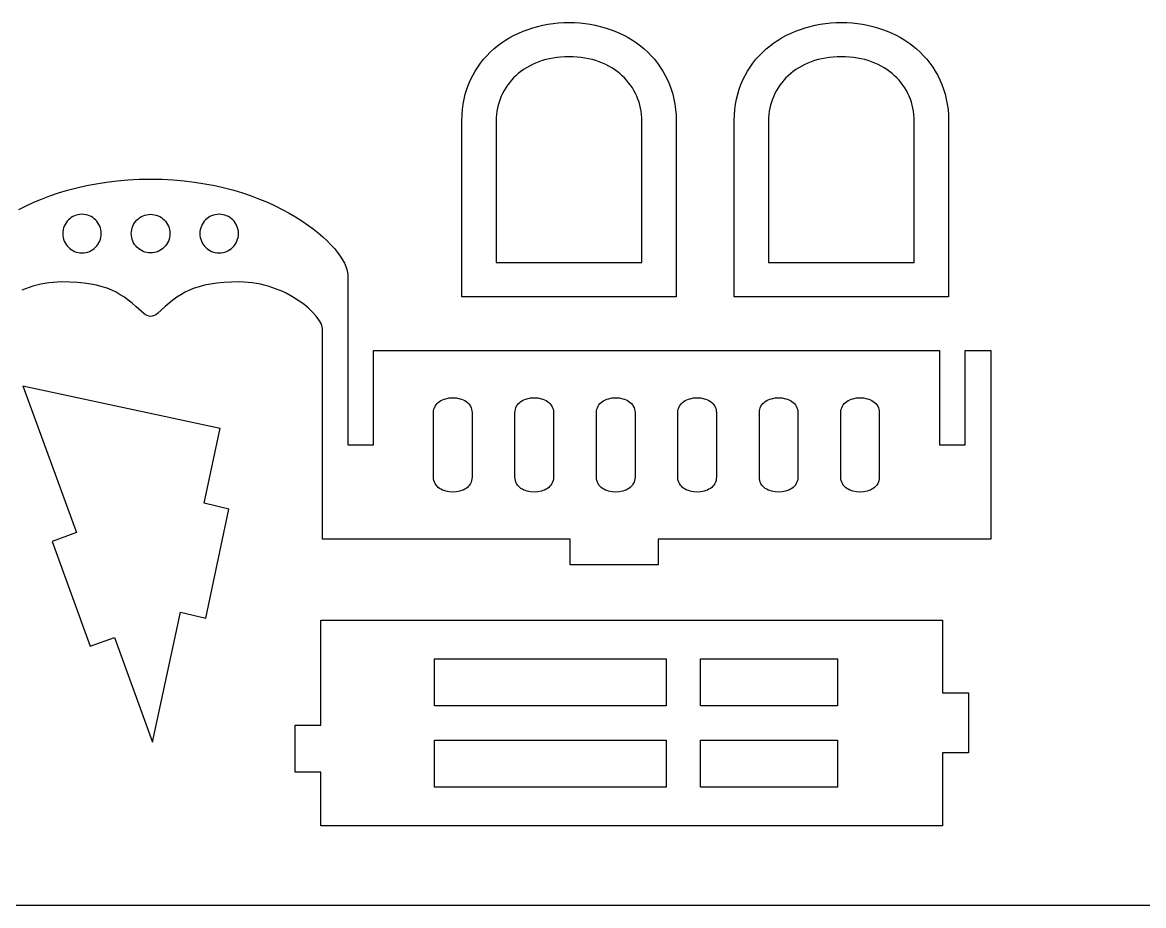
# Model space of a CAD drawing. Extents: x -7719 to 7719, y -4868 to 4868.
# Drawn here: x 4132 to 5704, y -4868 to -3630 of the extents above; entities that cross this region are included whole.
import ezdxf

# ---------------------------------------------------------------- set-up
doc = ezdxf.new("R2010")
doc.units = 0
doc.header["$MEASUREMENT"] = 0
doc.layers.get('0').update_dxf_attribs({"linetype": 'CONTINUOUS'})

msp = doc.modelspace()

# ---------------------------------------------------------------- linework, layer by layer
for p, q in [((4875.8, -3631.5), (4883.1, -3630.7)), ((4883.1, -3630.7), (4890.6, -3630.3)), ((4890.6, -3630.3), (4898.1, -3630.1)), ((4898.1, -3630.1), (4905.6, -3630.3)), ((4905.6, -3630.3), (4913.1, -3630.7)), ((4913.1, -3630.7), (4920.5, -3631.5)), ((5257.6, -3631.5), (5265, -3630.7)), ((5265, -3630.7), (5272.4, -3630.3)), ((5272.4, -3630.3), (5279.9, -3630.1)), ((5279.9, -3630.1), (5287.5, -3630.3)), ((5287.5, -3630.3), (5294.9, -3630.7)), ((5294.9, -3630.7), (5302.3, -3631.5)), ((4821.2, -3648.1), (4827.5, -3645)), ((4827.5, -3645), (4834, -3642.3)), ((4834, -3642.3), (4840.6, -3639.8)), ((4840.6, -3639.8), (4847.4, -3637.5)), ((4847.4, -3637.5), (4854.3, -3635.6)), ((4854.3, -3635.6), (4861.3, -3633.9)), ((4861.3, -3633.9), (4868.5, -3632.6)), ((4868.5, -3632.6), (4875.8, -3631.5)), ((4920.5, -3631.5), (4927.7, -3632.6)), ((4927.7, -3632.6), (4934.9, -3633.9)), ((4934.9, -3633.9), (4941.9, -3635.6)), ((4941.9, -3635.6), (4948.8, -3637.5)), ((4948.8, -3637.5), (4955.6, -3639.8)), ((4955.6, -3639.8), (4962.2, -3642.3)), ((4962.2, -3642.3), (4968.7, -3645)), ((4968.7, -3645), (4975, -3648.1)), ((5203.1, -3648.1), (5209.4, -3645)), ((5209.4, -3645), (5215.8, -3642.3)), ((5215.8, -3642.3), (5222.4, -3639.8)), ((5222.4, -3639.8), (5229.2, -3637.5)), ((5229.2, -3637.5), (5236.1, -3635.6)), ((5236.1, -3635.6), (5243.2, -3633.9)), ((5243.2, -3633.9), (5250.3, -3632.6)), ((5250.3, -3632.6), (5257.6, -3631.5)), ((5302.3, -3631.5), (5309.6, -3632.6)), ((5309.6, -3632.6), (5316.7, -3633.9)), ((5316.7, -3633.9), (5323.8, -3635.6)), ((5323.8, -3635.6), (5330.7, -3637.5)), ((5330.7, -3637.5), (5337.5, -3639.8)), ((5337.5, -3639.8), (5344.1, -3642.3)), ((5344.1, -3642.3), (5350.5, -3645)), ((5350.5, -3645), (5356.8, -3648.1)), ((4798, -3662.9), (4803.5, -3658.8)), ((4803.5, -3658.8), (4809.2, -3655)), ((4809.2, -3655), (4815.1, -3651.4)), ((4815.1, -3651.4), (4821.2, -3648.1)), ((4975, -3648.1), (4981.1, -3651.4)), ((4981.1, -3651.4), (4987, -3655)), ((4987, -3655), (4992.7, -3658.8)), ((4992.7, -3658.8), (4998.2, -3662.9)), ((5179.9, -3662.9), (5185.3, -3658.8)), ((5185.3, -3658.8), (5191.1, -3655)), ((5191.1, -3655), (5197, -3651.4)), ((5197, -3651.4), (5203.1, -3648.1)), ((5356.8, -3648.1), (5362.9, -3651.4)), ((5362.9, -3651.4), (5368.8, -3655)), ((5368.8, -3655), (5374.5, -3658.8)), ((5374.5, -3658.8), (5380, -3662.9)), ((4778.4, -3681.8), (4782.9, -3676.7)), ((4782.9, -3676.7), (4787.7, -3671.9)), ((4787.7, -3671.9), (4792.7, -3667.3)), ((4792.7, -3667.3), (4798, -3662.9)), ((4998.2, -3662.9), (5003.5, -3667.3)), ((5003.5, -3667.3), (5008.5, -3671.9)), ((5008.5, -3671.9), (5013.3, -3676.7)), ((5013.3, -3676.7), (5017.8, -3681.8)), ((5160.2, -3681.8), (5164.8, -3676.7)), ((5164.8, -3676.7), (5169.6, -3671.9)), ((5169.6, -3671.9), (5174.6, -3667.3)), ((5174.6, -3667.3), (5179.9, -3662.9)), ((5380, -3662.9), (5385.3, -3667.3)), ((5385.3, -3667.3), (5390.3, -3671.9)), ((5390.3, -3671.9), (5395.1, -3676.7)), ((5395.1, -3676.7), (5399.7, -3681.8)), ((4766.5, -3698.4), (4770.2, -3692.7)), ((4770.2, -3692.7), (4774.1, -3687.1)), ((4774.1, -3687.1), (4778.4, -3681.8)), ((4842.5, -3691.4), (4838.3, -3693.7)), ((4846.7, -3689.2), (4842.5, -3691.4)), ((4851.2, -3687.2), (4846.7, -3689.2)), ((4855.8, -3685.3), (4851.2, -3687.2)), ((4860.6, -3683.7), (4855.8, -3685.3)), ((4865.5, -3682.3), (4860.6, -3683.7)), ((4870.6, -3681.1), (4865.5, -3682.3)), ((4875.8, -3680), (4870.6, -3681.1)), ((4881.2, -3679.2), (4875.8, -3680)), ((4886.7, -3678.7), (4881.2, -3679.2)), ((4892.3, -3678.3), (4886.7, -3678.7)), ((4898.1, -3678.2), (4892.3, -3678.3)), ((4903.9, -3678.3), (4898.1, -3678.2)), ((4909.5, -3678.7), (4903.9, -3678.3)), ((4915, -3679.2), (4909.5, -3678.7)), ((4920.4, -3680), (4915, -3679.2)), ((4925.6, -3681.1), (4920.4, -3680)), ((4930.7, -3682.3), (4925.6, -3681.1)), ((4935.6, -3683.7), (4930.7, -3682.3)), ((4940.4, -3685.3), (4935.6, -3683.7)), ((4945, -3687.2), (4940.4, -3685.3)), ((4949.5, -3689.2), (4945, -3687.2)), ((4953.7, -3691.4), (4949.5, -3689.2)), ((4957.9, -3693.7), (4953.7, -3691.4)), ((5017.8, -3681.8), (5022.1, -3687.1)), ((5022.1, -3687.1), (5026, -3692.7)), ((5026, -3692.7), (5029.7, -3698.4)), ((5148.3, -3698.4), (5152, -3692.7)), ((5152, -3692.7), (5156, -3687.1)), ((5156, -3687.1), (5160.2, -3681.8)), ((5224.3, -3691.4), (5220.2, -3693.7)), ((5228.6, -3689.2), (5224.3, -3691.4)), ((5233, -3687.2), (5228.6, -3689.2)), ((5237.6, -3685.3), (5233, -3687.2)), ((5242.4, -3683.7), (5237.6, -3685.3)), ((5247.3, -3682.3), (5242.4, -3683.7)), ((5252.4, -3681.1), (5247.3, -3682.3)), ((5257.6, -3680), (5252.4, -3681.1)), ((5263, -3679.2), (5257.6, -3680)), ((5268.5, -3678.7), (5263, -3679.2)), ((5274.2, -3678.3), (5268.5, -3678.7)), ((5279.9, -3678.2), (5274.2, -3678.3)), ((5285.7, -3678.3), (5279.9, -3678.2)), ((5291.4, -3678.7), (5285.7, -3678.3)), ((5296.9, -3679.2), (5291.4, -3678.7)), ((5302.3, -3680), (5296.9, -3679.2)), ((5307.5, -3681.1), (5302.3, -3680)), ((5312.6, -3682.3), (5307.5, -3681.1)), ((5317.5, -3683.7), (5312.6, -3682.3)), ((5322.2, -3685.3), (5317.5, -3683.7)), ((5326.9, -3687.2), (5322.2, -3685.3)), ((5331.3, -3689.2), (5326.9, -3687.2)), ((5335.6, -3691.4), (5331.3, -3689.2)), ((5339.7, -3693.7), (5335.6, -3691.4)), ((5399.7, -3681.8), (5403.9, -3687.1)), ((5403.9, -3687.1), (5407.9, -3692.7)), ((5407.9, -3692.7), (5411.6, -3698.4)), ((4760, -3710.7), (4763.1, -3704.4)), ((4763.1, -3704.4), (4766.5, -3698.4)), ((4820.4, -3707.9), (4817.3, -3711.2)), ((4823.6, -3704.8), (4820.4, -3707.9)), ((4827, -3701.8), (4823.6, -3704.8)), ((4830.6, -3698.9), (4827, -3701.8)), ((4834.4, -3696.2), (4830.6, -3698.9)), ((4838.3, -3693.7), (4834.4, -3696.2)), ((4961.8, -3696.2), (4957.9, -3693.7)), ((4965.6, -3698.9), (4961.8, -3696.2)), ((4969.2, -3701.8), (4965.6, -3698.9)), ((4972.6, -3704.8), (4969.2, -3701.8)), ((4975.8, -3707.9), (4972.6, -3704.8)), ((4978.9, -3711.2), (4975.8, -3707.9)), ((5029.7, -3698.4), (5033.1, -3704.4)), ((5033.1, -3704.4), (5036.2, -3710.7)), ((5141.8, -3710.7), (5144.9, -3704.4)), ((5144.9, -3704.4), (5148.3, -3698.4)), ((5202.2, -3707.9), (5199.2, -3711.2)), ((5205.5, -3704.8), (5202.2, -3707.9)), ((5208.9, -3701.8), (5205.5, -3704.8)), ((5212.5, -3698.9), (5208.9, -3701.8)), ((5216.2, -3696.2), (5212.5, -3698.9)), ((5220.2, -3693.7), (5216.2, -3696.2)), ((5343.7, -3696.2), (5339.7, -3693.7)), ((5347.4, -3698.9), (5343.7, -3696.2)), ((5351, -3701.8), (5347.4, -3698.9)), ((5354.4, -3704.8), (5351, -3701.8)), ((5357.7, -3707.9), (5354.4, -3704.8)), ((5360.7, -3711.2), (5357.7, -3707.9)), ((5411.6, -3698.4), (5415, -3704.4)), ((5415, -3704.4), (5418, -3710.7)), ((4752.7, -3730.6), (4754.8, -3723.7)), ((4754.8, -3723.7), (4757.2, -3717.1)), ((4757.2, -3717.1), (4760, -3710.7)), ((4809.3, -3721.8), (4807.1, -3725.6)), ((4811.8, -3718.2), (4809.3, -3721.8)), ((4814.5, -3714.6), (4811.8, -3718.2)), ((4817.3, -3711.2), (4814.5, -3714.6)), ((4981.7, -3714.6), (4978.9, -3711.2)), ((4984.4, -3718.2), (4981.7, -3714.6)), ((4986.9, -3721.8), (4984.4, -3718.2)), ((4989.1, -3725.6), (4986.9, -3721.8)), ((5036.2, -3710.7), (5039, -3717.1)), ((5039, -3717.1), (5041.4, -3723.7)), ((5041.4, -3723.7), (5043.5, -3730.6)), ((5134.6, -3730.6), (5136.7, -3723.7)), ((5136.7, -3723.7), (5139.1, -3717.1)), ((5139.1, -3717.1), (5141.8, -3710.7)), ((5191.2, -3721.8), (5188.9, -3725.6)), ((5193.7, -3718.2), (5191.2, -3721.8)), ((5196.3, -3714.6), (5193.7, -3718.2)), ((5199.2, -3711.2), (5196.3, -3714.6)), ((5363.6, -3714.6), (5360.7, -3711.2)), ((5366.2, -3718.2), (5363.6, -3714.6)), ((5368.7, -3721.8), (5366.2, -3718.2)), ((5371, -3725.6), (5368.7, -3721.8)), ((5418, -3710.7), (5420.8, -3717.1)), ((5420.8, -3717.1), (5423.2, -3723.7)), ((5423.2, -3723.7), (5425.3, -3730.6)), ((4749.7, -3744.8), (4751, -3737.6)), ((4751, -3737.6), (4752.7, -3730.6)), ((4801.5, -3737.5), (4800, -3741.7)), ((4803.1, -3733.5), (4801.5, -3737.5)), ((4805, -3729.5), (4803.1, -3733.5)), ((4807.1, -3725.6), (4805, -3729.5)), ((4991.2, -3729.5), (4989.1, -3725.6)), ((4993.1, -3733.5), (4991.2, -3729.5)), ((4994.7, -3737.5), (4993.1, -3733.5)), ((4996.2, -3741.7), (4994.7, -3737.5)), ((5043.5, -3730.6), (5045.2, -3737.6)), ((5045.2, -3737.6), (5046.6, -3744.8)), ((5131.5, -3744.8), (5132.9, -3737.6)), ((5132.9, -3737.6), (5134.6, -3730.6)), ((5183.3, -3737.5), (5181.9, -3741.7)), ((5185, -3733.5), (5183.3, -3737.5)), ((5186.8, -3729.5), (5185, -3733.5)), ((5188.9, -3725.6), (5186.8, -3729.5)), ((5373.1, -3729.5), (5371, -3725.6)), ((5374.9, -3733.5), (5373.1, -3729.5)), ((5376.6, -3737.5), (5374.9, -3733.5)), ((5378, -3741.7), (5376.6, -3737.5)), ((5425.3, -3730.6), (5427, -3737.6)), ((5427, -3737.6), (5428.4, -3744.8)), ((4748.1, -3759.9), (4748.7, -3752.3)), ((4748.7, -3752.3), (4749.7, -3744.8)), ((4797, -3754.7), (4796.4, -3759.2)), ((4797.8, -3750.3), (4797, -3754.7)), ((4798.8, -3746), (4797.8, -3750.3)), ((4800, -3741.7), (4798.8, -3746)), ((4997.4, -3746), (4996.2, -3741.7)), ((4998.4, -3750.3), (4997.4, -3746)), ((4999.2, -3754.7), (4998.4, -3750.3)), ((4999.8, -3759.2), (4999.2, -3754.7)), ((5046.6, -3744.8), (5047.5, -3752.3)), ((5047.5, -3752.3), (5048.1, -3759.9)), ((5129.9, -3759.9), (5130.5, -3752.3)), ((5130.5, -3752.3), (5131.5, -3744.8)), ((5178.8, -3754.7), (5178.2, -3759.2)), ((5179.6, -3750.3), (5178.8, -3754.7)), ((5180.6, -3746), (5179.6, -3750.3)), ((5181.9, -3741.7), (5180.6, -3746)), ((5379.3, -3746), (5378, -3741.7)), ((5380.3, -3750.3), (5379.3, -3746)), ((5381.1, -3754.7), (5380.3, -3750.3)), ((5381.6, -3759.2), (5381.1, -3754.7)), ((5428.4, -3744.8), (5429.4, -3752.3)), ((5429.4, -3752.3), (5430, -3759.9)), ((4747.9, -3767.7), (4748.1, -3759.9)), ((4747.9, -4014.7), (4747.9, -3767.7)), ((4796.1, -3763.7), (4795.9, -3768.3)), ((4795.9, -3768.3), (4795.9, -3966.7)), ((4796.4, -3759.2), (4796.1, -3763.7)), ((5000.2, -3763.7), (4999.8, -3759.2)), ((5000.3, -3768.3), (5000.2, -3763.7)), ((5000.3, -3966.7), (5000.3, -3768.3)), ((5048.1, -3759.9), (5048.3, -3767.7)), ((5048.3, -3767.7), (5048.3, -4014.7)), ((5129.7, -3767.7), (5129.9, -3759.9)), ((5129.7, -4014.7), (5129.7, -3767.7)), ((5177.9, -3763.7), (5177.8, -3768.3)), ((5177.8, -3768.3), (5177.8, -3966.7)), ((5178.2, -3759.2), (5177.9, -3763.7)), ((5382, -3763.7), (5381.6, -3759.2)), ((5382.1, -3768.3), (5382, -3763.7)), ((5382.1, -3966.7), (5382.1, -3768.3)), ((5430, -3759.9), (5430.2, -3767.7)), ((5430.2, -3767.7), (5430.2, -4014.7)), ((4264.5, -3852.1), (4279.7, -3850.8)), ((4279.7, -3850.8), (4295.4, -3850)), ((4295.4, -3850), (4311.5, -3849.7)), ((4311.5, -3849.7), (4327.5, -3850)), ((4327.5, -3850), (4343.2, -3850.8)), ((4343.2, -3850.8), (4358.4, -3852.1)), ((4182.4, -3869.1), (4195, -3865.3)), ((4195, -3865.3), (4208, -3861.9)), ((4208, -3861.9), (4221.4, -3858.8)), ((4221.4, -3858.8), (4235.3, -3856.2)), ((4235.3, -3856.2), (4249.7, -3853.9)), ((4249.7, -3853.9), (4264.5, -3852.1)), ((4358.4, -3852.1), (4373.2, -3853.9)), ((4373.2, -3853.9), (4387.6, -3856.2)), ((4387.6, -3856.2), (4401.5, -3858.8)), ((4401.5, -3858.8), (4415, -3861.9)), ((4415, -3861.9), (4428, -3865.3)), ((4428, -3865.3), (4440.5, -3869.1)), ((4137, -3887), (4147.6, -3882.2)), ((4147.6, -3882.2), (4158.7, -3877.6)), ((4158.7, -3877.6), (4170.3, -3873.2)), ((4170.3, -3873.2), (4182.4, -3869.1)), ((4440.5, -3869.1), (4452.6, -3873.2)), ((4452.6, -3873.2), (4464.2, -3877.6)), ((4464.2, -3877.6), (4475.3, -3882.2)), ((4475.3, -3882.2), (4485.9, -3887)), ((4126.9, -3892.1), (4137, -3887)), ((4485.9, -3887), (4496.1, -3892.1)), ((4496.1, -3892.1), (4505.7, -3897.3)), ((4505.7, -3897.3), (4514.8, -3902.6)), ((4191.5, -3913.2), (4190.4, -3915.5)), ((4192.9, -3910.9), (4191.5, -3913.2)), ((4194.4, -3908.8), (4192.9, -3910.9)), ((4196.2, -3906.9), (4194.4, -3908.8)), ((4198.1, -3905.2), (4196.2, -3906.9)), ((4200.2, -3903.6), (4198.1, -3905.2)), ((4202.4, -3902.3), (4200.2, -3903.6)), ((4204.8, -3901.1), (4202.4, -3902.3)), ((4207.3, -3900.2), (4204.8, -3901.1)), ((4209.9, -3899.6), (4207.3, -3900.2)), ((4212.5, -3899.1), (4209.9, -3899.6)), ((4215.3, -3899), (4212.5, -3899.1)), ((4218.1, -3899.1), (4215.3, -3899)), ((4220.8, -3899.6), (4218.1, -3899.1)), ((4223.3, -3900.2), (4220.8, -3899.6)), ((4225.8, -3901.1), (4223.3, -3900.2)), ((4228.2, -3902.3), (4225.8, -3901.1)), ((4230.4, -3903.6), (4228.2, -3902.3)), ((4232.5, -3905.2), (4230.4, -3903.6)), ((4234.4, -3906.9), (4232.5, -3905.2)), ((4236.2, -3908.8), (4234.4, -3906.9)), ((4237.7, -3910.9), (4236.2, -3908.8)), ((4239.1, -3913.2), (4237.7, -3910.9)), ((4240.2, -3915.5), (4239.1, -3913.2)), ((4286.5, -3915.5), (4287.7, -3913.2)), ((4287.7, -3913.2), (4289, -3910.9)), ((4289, -3910.9), (4290.6, -3908.8)), ((4290.6, -3908.8), (4292.3, -3906.9)), ((4292.3, -3906.9), (4294.3, -3905.2)), ((4294.3, -3905.2), (4296.3, -3903.6)), ((4296.3, -3903.6), (4298.6, -3902.3)), ((4298.6, -3902.3), (4300.9, -3901.1)), ((4300.9, -3901.1), (4303.4, -3900.2)), ((4303.4, -3900.2), (4306, -3899.6)), ((4306, -3899.6), (4308.7, -3899.1)), ((4308.7, -3899.1), (4311.5, -3899)), ((4311.5, -3899), (4314.2, -3899.1)), ((4314.2, -3899.1), (4316.9, -3899.6)), ((4316.9, -3899.6), (4319.5, -3900.2)), ((4319.5, -3900.2), (4322, -3901.1)), ((4322, -3901.1), (4324.4, -3902.3)), ((4324.4, -3902.3), (4326.6, -3903.6)), ((4326.6, -3903.6), (4328.7, -3905.2)), ((4328.7, -3905.2), (4330.6, -3906.9)), ((4330.6, -3906.9), (4332.3, -3908.8)), ((4332.3, -3908.8), (4333.9, -3910.9)), ((4333.9, -3910.9), (4335.2, -3913.2)), ((4335.2, -3913.2), (4336.4, -3915.5)), ((4383.8, -3913.2), (4382.7, -3915.5)), ((4385.2, -3910.9), (4383.8, -3913.2)), ((4386.8, -3908.8), (4385.2, -3910.9)), ((4388.5, -3906.9), (4386.8, -3908.8)), ((4390.4, -3905.2), (4388.5, -3906.9)), ((4392.5, -3903.6), (4390.4, -3905.2)), ((4394.7, -3902.3), (4392.5, -3903.6)), ((4397.1, -3901.1), (4394.7, -3902.3)), ((4399.6, -3900.2), (4397.1, -3901.1)), ((4402.2, -3899.6), (4399.6, -3900.2)), ((4404.9, -3899.1), (4402.2, -3899.6)), ((4407.6, -3899), (4404.9, -3899.1)), ((4410.4, -3899.1), (4407.6, -3899)), ((4413.1, -3899.6), (4410.4, -3899.1)), ((4415.7, -3900.2), (4413.1, -3899.6)), ((4418.1, -3901.1), (4415.7, -3900.2)), ((4420.5, -3902.3), (4418.1, -3901.1)), ((4422.7, -3903.6), (4420.5, -3902.3)), ((4424.8, -3905.2), (4422.7, -3903.6)), ((4426.7, -3906.9), (4424.8, -3905.2)), ((4428.5, -3908.8), (4426.7, -3906.9)), ((4430, -3910.9), (4428.5, -3908.8)), ((4431.4, -3913.2), (4430, -3910.9)), ((4432.5, -3915.5), (4431.4, -3913.2)), ((4514.8, -3902.6), (4523.5, -3908.1)), ((4523.5, -3908.1), (4531.6, -3913.6)), ((4531.6, -3913.6), (4539.2, -3919.3)), ((4188.4, -3923.3), (4188.3, -3926)), ((4188.3, -3926), (4188.4, -3928.8)), ((4188.8, -3920.6), (4188.4, -3923.3)), ((4188.4, -3928.8), (4188.8, -3931.5)), ((4189.5, -3918), (4188.8, -3920.6)), ((4190.4, -3915.5), (4189.5, -3918)), ((4241.1, -3918), (4240.2, -3915.5)), ((4241.8, -3920.6), (4241.1, -3918)), ((4242.2, -3923.3), (4241.8, -3920.6)), ((4241.8, -3931.5), (4242.2, -3928.8)), ((4242.3, -3926), (4242.2, -3923.3)), ((4242.2, -3928.8), (4242.3, -3926)), ((4284.4, -3926), (4284.6, -3923.3)), ((4284.6, -3928.8), (4284.4, -3926)), ((4284.6, -3923.3), (4285, -3920.6)), ((4285, -3931.5), (4284.6, -3928.8)), ((4285, -3920.6), (4285.6, -3918)), ((4285.6, -3918), (4286.5, -3915.5)), ((4336.4, -3915.5), (4337.3, -3918)), ((4337.3, -3918), (4338, -3920.6)), ((4338, -3920.6), (4338.4, -3923.3)), ((4338.4, -3928.8), (4338, -3931.5)), ((4338.4, -3923.3), (4338.5, -3926)), ((4338.5, -3926), (4338.4, -3928.8)), ((4380.7, -3923.3), (4380.6, -3926)), ((4380.6, -3926), (4380.7, -3928.8)), ((4381.1, -3920.6), (4380.7, -3923.3)), ((4380.7, -3928.8), (4381.1, -3931.5)), ((4381.8, -3918), (4381.1, -3920.6)), ((4382.7, -3915.5), (4381.8, -3918)), ((4433.4, -3918), (4432.5, -3915.5)), ((4434.1, -3920.6), (4433.4, -3918)), ((4434.5, -3923.3), (4434.1, -3920.6)), ((4434.1, -3931.5), (4434.5, -3928.8)), ((4434.7, -3926), (4434.5, -3923.3)), ((4434.5, -3928.8), (4434.7, -3926)), ((4539.2, -3919.3), (4546.3, -3924.9)), ((4546.3, -3924.9), (4552.8, -3930.5)), ((4188.8, -3931.5), (4189.5, -3934.1)), ((4189.5, -3934.1), (4190.4, -3936.6)), ((4190.4, -3936.6), (4191.5, -3938.9)), ((4191.5, -3938.9), (4192.9, -3941.2)), ((4192.9, -3941.2), (4194.4, -3943.2)), ((4194.4, -3943.2), (4196.2, -3945.2)), ((4234.4, -3945.2), (4236.2, -3943.2)), ((4236.2, -3943.2), (4237.7, -3941.2)), ((4237.7, -3941.2), (4239.1, -3938.9)), ((4239.1, -3938.9), (4240.2, -3936.6)), ((4240.2, -3936.6), (4241.1, -3934.1)), ((4241.1, -3934.1), (4241.8, -3931.5)), ((4285.6, -3934.1), (4285, -3931.5)), ((4286.5, -3936.6), (4285.6, -3934.1)), ((4287.7, -3938.9), (4286.5, -3936.6)), ((4289, -3941.2), (4287.7, -3938.9)), ((4290.6, -3943.2), (4289, -3941.2)), ((4292.3, -3945.2), (4290.6, -3943.2)), ((4332.3, -3943.2), (4330.6, -3945.2)), ((4333.9, -3941.2), (4332.3, -3943.2)), ((4335.2, -3938.9), (4333.9, -3941.2)), ((4336.4, -3936.6), (4335.2, -3938.9)), ((4337.3, -3934.1), (4336.4, -3936.6)), ((4338, -3931.5), (4337.3, -3934.1)), ((4381.1, -3931.5), (4381.8, -3934.1)), ((4381.8, -3934.1), (4382.7, -3936.6)), ((4382.7, -3936.6), (4383.8, -3938.9)), ((4383.8, -3938.9), (4385.2, -3941.2)), ((4385.2, -3941.2), (4386.8, -3943.2)), ((4386.8, -3943.2), (4388.5, -3945.2)), ((4426.7, -3945.2), (4428.5, -3943.2)), ((4428.5, -3943.2), (4430, -3941.2)), ((4430, -3941.2), (4431.4, -3938.9)), ((4431.4, -3938.9), (4432.5, -3936.6)), ((4432.5, -3936.6), (4433.4, -3934.1)), ((4433.4, -3934.1), (4434.1, -3931.5)), ((4552.8, -3930.5), (4558.8, -3936.1)), ((4558.8, -3936.1), (4564.2, -3941.7)), ((4564.2, -3941.7), (4569.2, -3947.2)), ((4196.2, -3945.2), (4198.1, -3946.9)), ((4198.1, -3946.9), (4200.2, -3948.5)), ((4200.2, -3948.5), (4202.4, -3949.8)), ((4202.4, -3949.8), (4204.8, -3951)), ((4204.8, -3951), (4207.3, -3951.9)), ((4207.3, -3951.9), (4209.9, -3952.5)), ((4209.9, -3952.5), (4212.5, -3953)), ((4212.5, -3953), (4215.3, -3953.1)), ((4215.3, -3953.1), (4218.1, -3953)), ((4218.1, -3953), (4220.8, -3952.5)), ((4220.8, -3952.5), (4223.3, -3951.9)), ((4223.3, -3951.9), (4225.8, -3951)), ((4225.8, -3951), (4228.2, -3949.8)), ((4228.2, -3949.8), (4230.4, -3948.5)), ((4230.4, -3948.5), (4232.5, -3946.9)), ((4232.5, -3946.9), (4234.4, -3945.2)), ((4294.3, -3946.9), (4292.3, -3945.2)), ((4296.3, -3948.5), (4294.3, -3946.9)), ((4298.6, -3949.8), (4296.3, -3948.5)), ((4300.9, -3951), (4298.6, -3949.8)), ((4303.4, -3951.9), (4300.9, -3951)), ((4306, -3952.5), (4303.4, -3951.9)), ((4308.7, -3953), (4306, -3952.5)), ((4311.5, -3953.1), (4308.7, -3953)), ((4314.2, -3953), (4311.5, -3953.1)), ((4316.9, -3952.5), (4314.2, -3953)), ((4319.5, -3951.9), (4316.9, -3952.5)), ((4322, -3951), (4319.5, -3951.9)), ((4324.4, -3949.8), (4322, -3951)), ((4326.6, -3948.5), (4324.4, -3949.8)), ((4328.7, -3946.9), (4326.6, -3948.5)), ((4330.6, -3945.2), (4328.7, -3946.9)), ((4388.5, -3945.2), (4390.4, -3946.9)), ((4390.4, -3946.9), (4392.5, -3948.5)), ((4392.5, -3948.5), (4394.7, -3949.8)), ((4394.7, -3949.8), (4397.1, -3951)), ((4397.1, -3951), (4399.6, -3951.9)), ((4399.6, -3951.9), (4402.2, -3952.5)), ((4402.2, -3952.5), (4404.9, -3953)), ((4404.9, -3953), (4407.6, -3953.1)), ((4407.6, -3953.1), (4410.4, -3953)), ((4410.4, -3953), (4413.1, -3952.5)), ((4413.1, -3952.5), (4415.7, -3951.9)), ((4415.7, -3951.9), (4418.1, -3951)), ((4418.1, -3951), (4420.5, -3949.8)), ((4420.5, -3949.8), (4422.7, -3948.5)), ((4422.7, -3948.5), (4424.8, -3946.9)), ((4424.8, -3946.9), (4426.7, -3945.2)), ((4569.2, -3947.2), (4573.5, -3952.5)), ((4573.5, -3952.5), (4577.3, -3957.7)), ((4577.3, -3957.7), (4580.5, -3962.8)), ((4580.5, -3962.8), (4583.2, -3967.6)), ((4583.2, -3967.6), (4585.2, -3972.3)), ((4585.2, -3972.3), (4586.7, -3976.6)), ((4795.9, -3966.7), (5000.3, -3966.7)), ((5177.8, -3966.7), (5382.1, -3966.7)), ((4586.7, -3976.6), (4587.6, -3980.7)), ((4587.6, -3980.7), (4587.9, -3984.5)), ((4587.9, -3984.5), (4587.9, -4222.3)), ((4136.1, -4003.3), (4131.1, -4005.3)), ((4141.3, -4001.5), (4136.1, -4003.3)), ((4146.6, -3999.8), (4141.3, -4001.5)), ((4152, -3998.3), (4146.6, -3999.8)), ((4157.5, -3997), (4152, -3998.3)), ((4163.2, -3996), (4157.5, -3997)), ((4168.9, -3995.1), (4163.2, -3996)), ((4174.7, -3994.5), (4168.9, -3995.1)), ((4180.6, -3994.1), (4174.7, -3994.5)), ((4186.6, -3993.9), (4180.6, -3994.1)), ((4198.2, -3994.1), (4186.6, -3993.9)), ((4208.8, -3994.7), (4198.2, -3994.1)), ((4218.5, -3995.6), (4208.8, -3994.7)), ((4227.5, -3996.9), (4218.5, -3995.6)), ((4235.7, -3998.5), (4227.5, -3996.9)), ((4243.4, -4000.5), (4235.7, -3998.5)), ((4250.4, -4002.8), (4243.4, -4000.5)), ((4257, -4005.4), (4250.4, -4002.8)), ((4263.2, -4008.4), (4257, -4005.4)), ((4365.9, -4005.4), (4359.8, -4008.4)), ((4372.5, -4002.8), (4365.9, -4005.4)), ((4379.6, -4000.5), (4372.5, -4002.8)), ((4387.2, -3998.5), (4379.6, -4000.5)), ((4395.4, -3996.9), (4387.2, -3998.5)), ((4404.4, -3995.6), (4395.4, -3996.9)), ((4414.1, -3994.7), (4404.4, -3995.6)), ((4424.7, -3994.1), (4414.1, -3994.7)), ((4436.3, -3993.9), (4424.7, -3994.1)), ((4442.3, -3994.1), (4436.3, -3993.9)), ((4448.2, -3994.5), (4442.3, -3994.1)), ((4454, -3995.1), (4448.2, -3994.5)), ((4459.8, -3996), (4454, -3995.1)), ((4465.4, -3997), (4459.8, -3996)), ((4470.9, -3998.3), (4465.4, -3997)), ((4476.3, -3999.8), (4470.9, -3998.3)), ((4481.6, -4001.5), (4476.3, -3999.8)), ((4486.8, -4003.3), (4481.6, -4001.5)), ((4491.8, -4005.3), (4486.8, -4003.3)), ((4496.7, -4007.4), (4491.8, -4005.3)), ((4501.4, -4009.7), (4496.7, -4007.4)), ((4269, -4011.7), (4263.2, -4008.4)), ((4274.7, -4015.4), (4269, -4011.7)), ((4280.1, -4019.3), (4274.7, -4015.4)), ((4285.5, -4023.5), (4280.1, -4019.3)), ((4290.9, -4028.1), (4285.5, -4023.5)), ((4337.4, -4023.5), (4332, -4028.1)), ((4342.8, -4019.3), (4337.4, -4023.5)), ((4348.3, -4015.4), (4342.8, -4019.3)), ((4353.9, -4011.7), (4348.3, -4015.4)), ((4359.8, -4008.4), (4353.9, -4011.7)), ((4510.4, -4014.5), (4501.4, -4009.7)), ((4518.6, -4019.7), (4510.4, -4014.5)), ((4526.1, -4025.1), (4518.6, -4019.7)), ((5048.3, -4014.7), (4747.9, -4014.7)), ((5430.2, -4014.7), (5129.7, -4014.7)), ((4301.9, -4038.1), (4290.9, -4028.1)), ((4304.2, -4039.9), (4301.9, -4038.1)), ((4321, -4038.1), (4318.7, -4039.9)), ((4332, -4028.1), (4321, -4038.1)), ((4532.8, -4030.6), (4526.1, -4025.1)), ((4538.7, -4036.2), (4532.8, -4030.6)), ((4543.6, -4041.8), (4538.7, -4036.2)), ((4306.6, -4041.1), (4304.2, -4039.9)), ((4309, -4041.9), (4306.6, -4041.1)), ((4311.5, -4042.2), (4309, -4041.9)), ((4313.9, -4041.9), (4311.5, -4042.2)), ((4316.3, -4041.1), (4313.9, -4041.9)), ((4318.7, -4039.9), (4316.3, -4041.1)), ((4547.5, -4047.2), (4543.6, -4041.8)), ((4549.1, -4049.7), (4547.5, -4047.2)), ((4550.4, -4052.2), (4549.1, -4049.7)), ((4551.4, -4054.7), (4550.4, -4052.2)), ((4552.1, -4057), (4551.4, -4054.7)), ((4552.6, -4059.1), (4552.1, -4057)), ((4552.7, -4061.2), (4552.6, -4059.1)), ((4552.7, -4354.5), (4552.7, -4061.2)), ((4624, -4090.1), (5417.3, -4090.1)), ((4624, -4222.3), (4624, -4090.1)), ((5417.3, -4090.1), (5417.3, -4222.3)), ((5453.3, -4090.1), (5489.4, -4090.1)), ((5453.3, -4222.3), (5453.3, -4090.1)), ((5489.4, -4090.1), (5489.4, -4354.5)), ((4132.5, -4139.4), (4409.1, -4199)), ((4132.5, -4139.4), (4207.4, -4345.1)), ((4711.7, -4166.1), (4713.1, -4164.4)), ((4713.1, -4164.4), (4714.7, -4162.9)), ((4714.7, -4162.9), (4716.6, -4161.5)), ((4716.6, -4161.5), (4718.5, -4160.2)), ((4718.5, -4160.2), (4720.7, -4159.2)), ((4720.7, -4159.2), (4722.9, -4158.3)), ((4722.9, -4158.3), (4725.2, -4157.5)), ((4725.2, -4157.5), (4730.1, -4156.5)), ((4730.1, -4156.5), (4735.2, -4156.2)), ((4735.2, -4156.2), (4740.2, -4156.5)), ((4740.2, -4156.5), (4745.1, -4157.5)), ((4745.1, -4157.5), (4747.4, -4158.3)), ((4747.4, -4158.3), (4749.7, -4159.2)), ((4749.7, -4159.2), (4751.8, -4160.2)), ((4751.8, -4160.2), (4753.7, -4161.5)), ((4753.7, -4161.5), (4755.6, -4162.9)), ((4755.6, -4162.9), (4757.2, -4164.4)), ((4757.2, -4164.4), (4758.7, -4166.1)), ((4825.8, -4166.1), (4827.3, -4164.4)), ((4827.3, -4164.4), (4828.9, -4162.9)), ((4828.9, -4162.9), (4830.7, -4161.5)), ((4830.7, -4161.5), (4832.7, -4160.2)), ((4832.7, -4160.2), (4834.8, -4159.2)), ((4834.8, -4159.2), (4837.1, -4158.3)), ((4837.1, -4158.3), (4839.4, -4157.5)), ((4839.4, -4157.5), (4844.3, -4156.5)), ((4844.3, -4156.5), (4849.3, -4156.2)), ((4849.3, -4156.2), (4854.4, -4156.5)), ((4854.4, -4156.5), (4859.3, -4157.5)), ((4859.3, -4157.5), (4861.6, -4158.3)), ((4861.6, -4158.3), (4863.8, -4159.2)), ((4863.8, -4159.2), (4866, -4160.2)), ((4866, -4160.2), (4867.9, -4161.5)), ((4867.9, -4161.5), (4869.8, -4162.9)), ((4869.8, -4162.9), (4871.4, -4164.4)), ((4871.4, -4164.4), (4872.8, -4166.1)), ((4940, -4166.1), (4941.5, -4164.4)), ((4941.5, -4164.4), (4943.1, -4162.9)), ((4943.1, -4162.9), (4944.9, -4161.5)), ((4944.9, -4161.5), (4946.9, -4160.2)), ((4946.9, -4160.2), (4949, -4159.2)), ((4949, -4159.2), (4951.3, -4158.3)), ((4951.3, -4158.3), (4953.6, -4157.5)), ((4953.6, -4157.5), (4958.5, -4156.5)), ((4958.5, -4156.5), (4963.5, -4156.2)), ((4963.5, -4156.2), (4968.6, -4156.5)), ((4968.6, -4156.5), (4973.5, -4157.5)), ((4973.5, -4157.5), (4975.8, -4158.3)), ((4975.8, -4158.3), (4978, -4159.2)), ((4978, -4159.2), (4980.1, -4160.2)), ((4980.1, -4160.2), (4982.1, -4161.5)), ((4982.1, -4161.5), (4983.9, -4162.9)), ((4983.9, -4162.9), (4985.6, -4164.4)), ((4985.6, -4164.4), (4987, -4166.1)), ((5054.2, -4166.1), (5055.7, -4164.4)), ((5055.7, -4164.4), (5057.3, -4162.9)), ((5057.3, -4162.9), (5059.1, -4161.5)), ((5059.1, -4161.5), (5061.1, -4160.2)), ((5061.1, -4160.2), (5063.2, -4159.2)), ((5063.2, -4159.2), (5065.5, -4158.3)), ((5065.5, -4158.3), (5067.8, -4157.5)), ((5067.8, -4157.5), (5072.7, -4156.5)), ((5072.7, -4156.5), (5077.7, -4156.2)), ((5077.7, -4156.2), (5082.8, -4156.5)), ((5082.8, -4156.5), (5087.6, -4157.5)), ((5087.6, -4157.5), (5090, -4158.3)), ((5090, -4158.3), (5092.2, -4159.2)), ((5092.2, -4159.2), (5094.3, -4160.2)), ((5094.3, -4160.2), (5096.3, -4161.5)), ((5096.3, -4161.5), (5098.1, -4162.9)), ((5098.1, -4162.9), (5099.8, -4164.4)), ((5099.8, -4164.4), (5101.2, -4166.1)), ((5168.4, -4166.1), (5169.9, -4164.4)), ((5169.9, -4164.4), (5171.5, -4162.9)), ((5171.5, -4162.9), (5173.3, -4161.5)), ((5173.3, -4161.5), (5175.3, -4160.2)), ((5175.3, -4160.2), (5177.4, -4159.2)), ((5177.4, -4159.2), (5179.6, -4158.3)), ((5179.6, -4158.3), (5182, -4157.5)), ((5182, -4157.5), (5186.9, -4156.5)), ((5186.9, -4156.5), (5191.9, -4156.2)), ((5191.9, -4156.2), (5196.9, -4156.5)), ((5196.9, -4156.5), (5201.8, -4157.5)), ((5201.8, -4157.5), (5204.2, -4158.3)), ((5204.2, -4158.3), (5206.4, -4159.2)), ((5206.4, -4159.2), (5208.5, -4160.2)), ((5208.5, -4160.2), (5210.5, -4161.5)), ((5210.5, -4161.5), (5212.3, -4162.9)), ((5212.3, -4162.9), (5214, -4164.4)), ((5214, -4164.4), (5215.4, -4166.1)), ((5282.6, -4166.1), (5284, -4164.4)), ((5284, -4164.4), (5285.7, -4162.9)), ((5285.7, -4162.9), (5287.5, -4161.5)), ((5287.5, -4161.5), (5289.5, -4160.2)), ((5289.5, -4160.2), (5291.6, -4159.2)), ((5291.6, -4159.2), (5293.8, -4158.3)), ((5293.8, -4158.3), (5296.2, -4157.5)), ((5296.2, -4157.5), (5301, -4156.5)), ((5301, -4156.5), (5306.1, -4156.2)), ((5306.1, -4156.2), (5311.1, -4156.5)), ((5311.1, -4156.5), (5316, -4157.5)), ((5316, -4157.5), (5318.4, -4158.3)), ((5318.4, -4158.3), (5320.6, -4159.2)), ((5320.6, -4159.2), (5322.7, -4160.2)), ((5322.7, -4160.2), (5324.7, -4161.5)), ((5324.7, -4161.5), (5326.5, -4162.9)), ((5326.5, -4162.9), (5328.1, -4164.4)), ((5328.1, -4164.4), (5329.6, -4166.1)), ((4708.1, -4177.2), (4708.3, -4174.7)), ((4708.1, -4267.4), (4708.1, -4177.2)), ((4708.3, -4174.7), (4708.7, -4172.3)), ((4708.7, -4172.3), (4709.4, -4170.1)), ((4709.4, -4170.1), (4710.4, -4168)), ((4710.4, -4168), (4711.7, -4166.1)), ((4758.7, -4166.1), (4759.9, -4168)), ((4759.9, -4168), (4760.9, -4170.1)), ((4760.9, -4170.1), (4761.6, -4172.3)), ((4761.6, -4172.3), (4762, -4174.7)), ((4762, -4174.7), (4762.2, -4177.2)), ((4762.2, -4177.2), (4762.2, -4267.4)), ((4822.3, -4177.2), (4822.5, -4174.7)), ((4822.3, -4267.4), (4822.3, -4177.2)), ((4822.5, -4174.7), (4822.9, -4172.3)), ((4822.9, -4172.3), (4823.6, -4170.1)), ((4823.6, -4170.1), (4824.6, -4168)), ((4824.6, -4168), (4825.8, -4166.1)), ((4872.8, -4166.1), (4874.1, -4168)), ((4874.1, -4168), (4875, -4170.1)), ((4875, -4170.1), (4875.8, -4172.3)), ((4875.8, -4172.3), (4876.2, -4174.7)), ((4876.2, -4174.7), (4876.4, -4177.2)), ((4876.4, -4177.2), (4876.4, -4267.4)), ((4936.5, -4177.2), (4936.6, -4174.7)), ((4936.5, -4267.4), (4936.5, -4177.2)), ((4936.6, -4174.7), (4937.1, -4172.3)), ((4937.1, -4172.3), (4937.8, -4170.1)), ((4937.8, -4170.1), (4938.8, -4168)), ((4938.8, -4168), (4940, -4166.1)), ((4987, -4166.1), (4988.2, -4168)), ((4988.2, -4168), (4989.2, -4170.1)), ((4989.2, -4170.1), (4990, -4172.3)), ((4990, -4172.3), (4990.4, -4174.7)), ((4990.4, -4174.7), (4990.6, -4177.2)), ((4990.6, -4177.2), (4990.6, -4267.4)), ((5050.7, -4177.2), (5050.8, -4174.7)), ((5050.7, -4267.4), (5050.7, -4177.2)), ((5050.8, -4174.7), (5051.3, -4172.3)), ((5051.3, -4172.3), (5052, -4170.1)), ((5052, -4170.1), (5053, -4168)), ((5053, -4168), (5054.2, -4166.1)), ((5101.2, -4166.1), (5102.4, -4168)), ((5102.4, -4168), (5103.4, -4170.1)), ((5103.4, -4170.1), (5104.2, -4172.3)), ((5104.2, -4172.3), (5104.6, -4174.7)), ((5104.6, -4174.7), (5104.8, -4177.2)), ((5104.8, -4177.2), (5104.8, -4267.4)), ((5164.9, -4177.2), (5165, -4174.7)), ((5164.9, -4267.4), (5164.9, -4177.2)), ((5165, -4174.7), (5165.5, -4172.3)), ((5165.5, -4172.3), (5166.2, -4170.1)), ((5166.2, -4170.1), (5167.2, -4168)), ((5167.2, -4168), (5168.4, -4166.1)), ((5215.4, -4166.1), (5216.6, -4168)), ((5216.6, -4168), (5217.6, -4170.1)), ((5217.6, -4170.1), (5218.3, -4172.3)), ((5218.3, -4172.3), (5218.8, -4174.7)), ((5218.8, -4174.7), (5218.9, -4177.2)), ((5218.9, -4177.2), (5218.9, -4267.4)), ((5279, -4177.2), (5279.2, -4174.7)), ((5279, -4267.4), (5279, -4177.2)), ((5279.2, -4174.7), (5279.7, -4172.3)), ((5279.7, -4172.3), (5280.4, -4170.1)), ((5280.4, -4170.1), (5281.4, -4168)), ((5281.4, -4168), (5282.6, -4166.1)), ((5329.6, -4166.1), (5330.8, -4168)), ((5330.8, -4168), (5331.8, -4170.1)), ((5331.8, -4170.1), (5332.5, -4172.3)), ((5332.5, -4172.3), (5333, -4174.7)), ((5333, -4174.7), (5333.1, -4177.2)), ((5333.1, -4177.2), (5333.1, -4267.4)), ((4386.5, -4303.9), (4409.1, -4199)), ((4587.9, -4222.3), (4624, -4222.3)), ((5417.3, -4222.3), (5453.3, -4222.3)), ((4708.3, -4269.9), (4708.1, -4267.4)), ((4708.7, -4272.3), (4708.3, -4269.9)), ((4709.4, -4274.5), (4708.7, -4272.3)), ((4710.4, -4276.6), (4709.4, -4274.5)), ((4760.9, -4274.5), (4759.9, -4276.6)), ((4761.6, -4272.3), (4760.9, -4274.5)), ((4762, -4269.9), (4761.6, -4272.3)), ((4762.2, -4267.4), (4762, -4269.9)), ((4822.5, -4269.9), (4822.3, -4267.4)), ((4822.9, -4272.3), (4822.5, -4269.9)), ((4823.6, -4274.5), (4822.9, -4272.3)), ((4824.6, -4276.6), (4823.6, -4274.5)), ((4875, -4274.5), (4874.1, -4276.6)), ((4875.8, -4272.3), (4875, -4274.5)), ((4876.2, -4269.9), (4875.8, -4272.3)), ((4876.4, -4267.4), (4876.2, -4269.9)), ((4936.6, -4269.9), (4936.5, -4267.4)), ((4937.1, -4272.3), (4936.6, -4269.9)), ((4937.8, -4274.5), (4937.1, -4272.3)), ((4938.8, -4276.6), (4937.8, -4274.5)), ((4989.2, -4274.5), (4988.2, -4276.6)), ((4990, -4272.3), (4989.2, -4274.5)), ((4990.4, -4269.9), (4990, -4272.3)), ((4990.6, -4267.4), (4990.4, -4269.9)), ((5050.8, -4269.9), (5050.7, -4267.4)), ((5051.3, -4272.3), (5050.8, -4269.9)), ((5052, -4274.5), (5051.3, -4272.3)), ((5053, -4276.6), (5052, -4274.5)), ((5103.4, -4274.5), (5102.4, -4276.6)), ((5104.2, -4272.3), (5103.4, -4274.5)), ((5104.6, -4269.9), (5104.2, -4272.3)), ((5104.8, -4267.4), (5104.6, -4269.9)), ((5165, -4269.9), (5164.9, -4267.4)), ((5165.5, -4272.3), (5165, -4269.9)), ((5166.2, -4274.5), (5165.5, -4272.3)), ((5167.2, -4276.6), (5166.2, -4274.5)), ((5217.6, -4274.5), (5216.6, -4276.6)), ((5218.3, -4272.3), (5217.6, -4274.5)), ((5218.8, -4269.9), (5218.3, -4272.3)), ((5218.9, -4267.4), (5218.8, -4269.9)), ((5279.2, -4269.9), (5279, -4267.4)), ((5279.7, -4272.3), (5279.2, -4269.9)), ((5280.4, -4274.5), (5279.7, -4272.3)), ((5281.4, -4276.6), (5280.4, -4274.5)), ((5331.8, -4274.5), (5330.8, -4276.6)), ((5332.5, -4272.3), (5331.8, -4274.5)), ((5333, -4269.9), (5332.5, -4272.3)), ((5333.1, -4267.4), (5333, -4269.9)), ((4711.7, -4278.5), (4710.4, -4276.6)), ((4713.1, -4280.2), (4711.7, -4278.5)), ((4714.7, -4281.8), (4713.1, -4280.2)), ((4716.6, -4283.2), (4714.7, -4281.8)), ((4718.5, -4284.4), (4716.6, -4283.2)), ((4720.7, -4285.5), (4718.5, -4284.4)), ((4722.9, -4286.4), (4720.7, -4285.5)), ((4725.2, -4287.1), (4722.9, -4286.4)), ((4730.1, -4288.1), (4725.2, -4287.1)), ((4735.2, -4288.4), (4730.1, -4288.1)), ((4740.2, -4288.1), (4735.2, -4288.4)), ((4745.1, -4287.1), (4740.2, -4288.1)), ((4747.4, -4286.4), (4745.1, -4287.1)), ((4749.7, -4285.5), (4747.4, -4286.4)), ((4751.8, -4284.4), (4749.7, -4285.5)), ((4753.7, -4283.2), (4751.8, -4284.4)), ((4755.6, -4281.8), (4753.7, -4283.2)), ((4757.2, -4280.2), (4755.6, -4281.8)), ((4758.7, -4278.5), (4757.2, -4280.2)), ((4759.9, -4276.6), (4758.7, -4278.5)), ((4825.8, -4278.5), (4824.6, -4276.6)), ((4827.3, -4280.2), (4825.8, -4278.5)), ((4828.9, -4281.8), (4827.3, -4280.2)), ((4830.7, -4283.2), (4828.9, -4281.8)), ((4832.7, -4284.4), (4830.7, -4283.2)), ((4834.8, -4285.5), (4832.7, -4284.4)), ((4837.1, -4286.4), (4834.8, -4285.5)), ((4839.4, -4287.1), (4837.1, -4286.4)), ((4844.3, -4288.1), (4839.4, -4287.1)), ((4849.3, -4288.4), (4844.3, -4288.1)), ((4854.4, -4288.1), (4849.3, -4288.4)), ((4859.3, -4287.1), (4854.4, -4288.1)), ((4861.6, -4286.4), (4859.3, -4287.1)), ((4863.8, -4285.5), (4861.6, -4286.4)), ((4866, -4284.4), (4863.8, -4285.5)), ((4867.9, -4283.2), (4866, -4284.4)), ((4869.8, -4281.8), (4867.9, -4283.2)), ((4871.4, -4280.2), (4869.8, -4281.8)), ((4872.8, -4278.5), (4871.4, -4280.2)), ((4874.1, -4276.6), (4872.8, -4278.5)), ((4940, -4278.5), (4938.8, -4276.6)), ((4941.5, -4280.2), (4940, -4278.5)), ((4943.1, -4281.8), (4941.5, -4280.2)), ((4944.9, -4283.2), (4943.1, -4281.8)), ((4946.9, -4284.4), (4944.9, -4283.2)), ((4949, -4285.5), (4946.9, -4284.4)), ((4951.3, -4286.4), (4949, -4285.5)), ((4953.6, -4287.1), (4951.3, -4286.4)), ((4958.5, -4288.1), (4953.6, -4287.1)), ((4963.5, -4288.4), (4958.5, -4288.1)), ((4968.6, -4288.1), (4963.5, -4288.4)), ((4973.5, -4287.1), (4968.6, -4288.1)), ((4975.8, -4286.4), (4973.5, -4287.1)), ((4978, -4285.5), (4975.8, -4286.4)), ((4980.1, -4284.4), (4978, -4285.5)), ((4982.1, -4283.2), (4980.1, -4284.4)), ((4983.9, -4281.8), (4982.1, -4283.2)), ((4985.6, -4280.2), (4983.9, -4281.8)), ((4987, -4278.5), (4985.6, -4280.2)), ((4988.2, -4276.6), (4987, -4278.5)), ((5054.2, -4278.5), (5053, -4276.6)), ((5055.7, -4280.2), (5054.2, -4278.5)), ((5057.3, -4281.8), (5055.7, -4280.2)), ((5059.1, -4283.2), (5057.3, -4281.8)), ((5061.1, -4284.4), (5059.1, -4283.2)), ((5063.2, -4285.5), (5061.1, -4284.4)), ((5065.5, -4286.4), (5063.2, -4285.5)), ((5067.8, -4287.1), (5065.5, -4286.4)), ((5072.7, -4288.1), (5067.8, -4287.1)), ((5077.7, -4288.4), (5072.7, -4288.1)), ((5082.8, -4288.1), (5077.7, -4288.4)), ((5087.6, -4287.1), (5082.8, -4288.1)), ((5090, -4286.4), (5087.6, -4287.1)), ((5092.2, -4285.5), (5090, -4286.4)), ((5094.3, -4284.4), (5092.2, -4285.5)), ((5096.3, -4283.2), (5094.3, -4284.4)), ((5098.1, -4281.8), (5096.3, -4283.2)), ((5099.8, -4280.2), (5098.1, -4281.8)), ((5101.2, -4278.5), (5099.8, -4280.2)), ((5102.4, -4276.6), (5101.2, -4278.5)), ((5168.4, -4278.5), (5167.2, -4276.6)), ((5169.9, -4280.2), (5168.4, -4278.5)), ((5171.5, -4281.8), (5169.9, -4280.2)), ((5173.3, -4283.2), (5171.5, -4281.8)), ((5175.3, -4284.4), (5173.3, -4283.2)), ((5177.4, -4285.5), (5175.3, -4284.4)), ((5179.6, -4286.4), (5177.4, -4285.5)), ((5182, -4287.1), (5179.6, -4286.4)), ((5186.9, -4288.1), (5182, -4287.1)), ((5191.9, -4288.4), (5186.9, -4288.1)), ((5196.9, -4288.1), (5191.9, -4288.4)), ((5201.8, -4287.1), (5196.9, -4288.1)), ((5204.2, -4286.4), (5201.8, -4287.1)), ((5206.4, -4285.5), (5204.2, -4286.4)), ((5208.5, -4284.4), (5206.4, -4285.5)), ((5210.5, -4283.2), (5208.5, -4284.4)), ((5212.3, -4281.8), (5210.5, -4283.2)), ((5214, -4280.2), (5212.3, -4281.8)), ((5215.4, -4278.5), (5214, -4280.2)), ((5216.6, -4276.6), (5215.4, -4278.5)), ((5282.6, -4278.5), (5281.4, -4276.6)), ((5284, -4280.2), (5282.6, -4278.5)), ((5285.7, -4281.8), (5284, -4280.2)), ((5287.5, -4283.2), (5285.7, -4281.8)), ((5289.5, -4284.4), (5287.5, -4283.2)), ((5291.6, -4285.5), (5289.5, -4284.4)), ((5293.8, -4286.4), (5291.6, -4285.5)), ((5296.2, -4287.1), (5293.8, -4286.4)), ((5301, -4288.1), (5296.2, -4287.1)), ((5306.1, -4288.4), (5301, -4288.1)), ((5311.1, -4288.1), (5306.1, -4288.4)), ((5316, -4287.1), (5311.1, -4288.1)), ((5318.4, -4286.4), (5316, -4287.1)), ((5320.6, -4285.5), (5318.4, -4286.4)), ((5322.7, -4284.4), (5320.6, -4285.5)), ((5324.7, -4283.2), (5322.7, -4284.4)), ((5326.5, -4281.8), (5324.7, -4283.2)), ((5328.1, -4280.2), (5326.5, -4281.8)), ((5329.6, -4278.5), (5328.1, -4280.2)), ((5330.8, -4276.6), (5329.6, -4278.5)), ((4421.2, -4312.2), (4386.5, -4303.9)), ((4388.7, -4465), (4421.2, -4312.2)), ((4207.4, -4345.1), (4173.5, -4357.5)), ((4173.5, -4357.5), (4226.9, -4504.3)), ((4899.9, -4354.5), (4552.7, -4354.5)), ((4899.9, -4390.6), (4899.9, -4354.5)), ((5023.1, -4354.5), (5023.1, -4390.6)), ((5489.4, -4354.5), (5023.1, -4354.5)), ((5023.1, -4390.6), (4899.9, -4390.6)), ((4314.3, -4638.8), (4353.5, -4456.6)), ((4353.5, -4456.6), (4388.7, -4465)), ((4550.1, -4467.8), (5421.8, -4467.8)), ((4550.1, -4615), (4550.1, -4467.8)), ((5421.8, -4467.8), (5421.8, -4570)), ((4226.9, -4504.3), (4260.8, -4492)), ((4260.8, -4492), (4314.3, -4638.8)), ((4709.6, -4521.9), (5034.2, -4521.9)), ((4709.6, -4588), (4709.6, -4521.9)), ((5034.2, -4521.9), (5034.2, -4588)), ((5082.3, -4521.9), (5274.6, -4521.9)), ((5082.3, -4588), (5082.3, -4521.9)), ((5274.6, -4521.9), (5274.6, -4588)), ((5421.8, -4570), (5457.9, -4570)), ((5457.9, -4570), (5457.9, -4654.1)), ((5034.2, -4588), (4709.6, -4588)), ((5274.6, -4588), (5082.3, -4588)), ((4514.1, -4615), (4550.1, -4615)), ((4514.1, -4681.1), (4514.1, -4615)), ((4709.6, -4702.2), (4709.6, -4636.1)), ((4709.6, -4636.1), (5034.2, -4636.1)), ((5034.2, -4636.1), (5034.2, -4702.2)), ((5082.3, -4702.2), (5082.3, -4636.1)), ((5082.3, -4636.1), (5274.6, -4636.1)), ((5274.6, -4636.1), (5274.6, -4702.2)), ((5421.8, -4654.1), (5421.8, -4756.3)), ((5457.9, -4654.1), (5421.8, -4654.1)), ((4550.1, -4681.1), (4514.1, -4681.1)), ((4550.1, -4756.3), (4550.1, -4681.1)), ((5034.2, -4702.2), (4709.6, -4702.2)), ((5274.6, -4702.2), (5082.3, -4702.2)), ((5421.8, -4756.3), (4550.1, -4756.3)), ((7719.2, -4868), (2670.9, -4868))]:
    msp.add_line(p, q)

doc.saveas('drawing.dxf')
